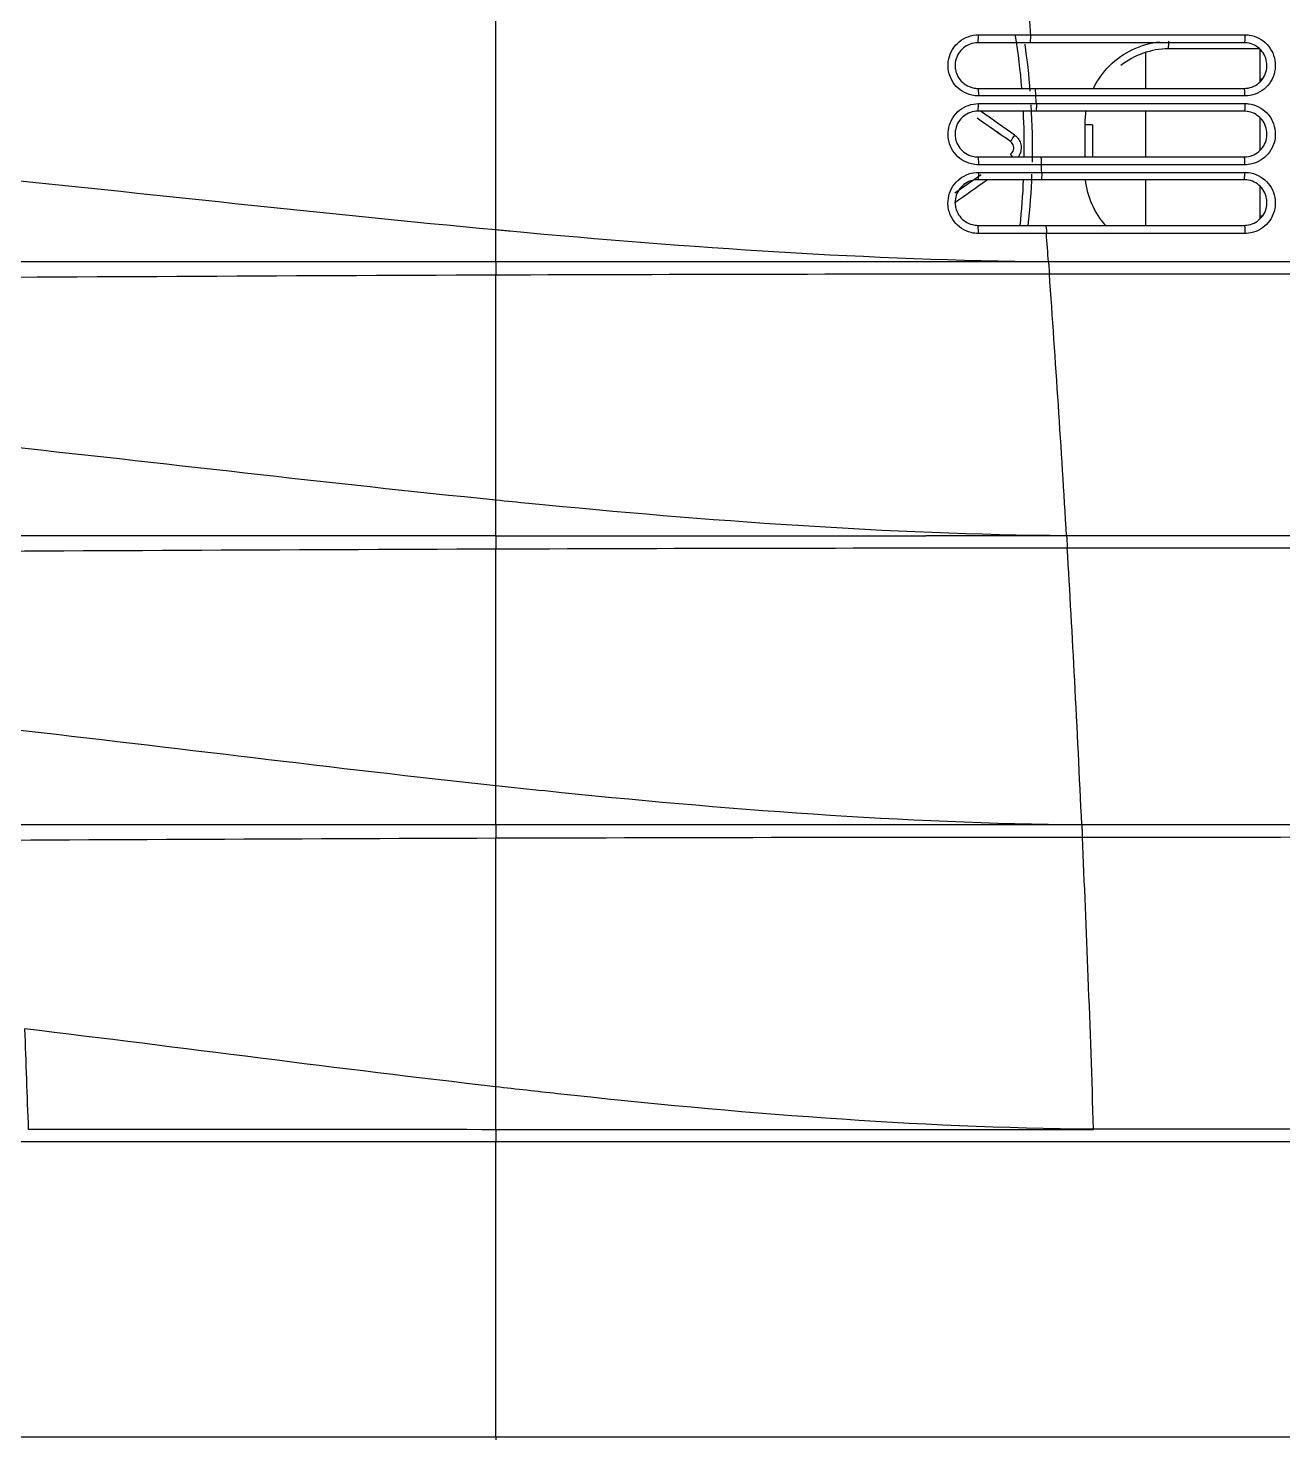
# Model space of a CAD drawing. Header units: inches. Extents: x -4181 to 116552, y 25636 to 44656.
# Drawn here: x 20272.8 to 20353.6, y 39531.6 to 39622.4 of the extents above; entities that cross this region are included whole.
import ezdxf

# ---------------------------------------------------------------- set-up
doc = ezdxf.new("R2010")
doc.units = ezdxf.units.IN
doc.header["$LTSCALE"] = 50
doc.header["$MEASUREMENT"] = 0

# ---------------------------------------------------------------- blocks, each defined once
blk = doc.blocks.new('acrjtlf')
at = {"color": 8}
for p, q in [((1570037.53, 1745648.501), (1570037.53, 1745651.439)), ((1570030.042, 1745650.854), (1570030.185, 1745650.854)), ((1570030.185, 1745648.91), (1570030.185, 1745651.033)), ((1570030.185, 1745644.506), (1570030.185, 1745646.628)), ((1570037.53, 1745644.095), (1570037.53, 1745647.032)), ((1570046.224, 1745646.848), (1570046.225, 1745646.848)), ((1570046.225, 1745646.046), (1570046.224, 1745646.046)), ((1570030.185, 1745640.082), (1570030.185, 1745642.223)), ((1570037.53, 1745640.333), (1570037.53, 1745642.626)), ((1570030.043, 1745642.041), (1570030.185, 1745642.041))]:
    blk.add_line(p, q, dxfattribs=at)
for centre, major_axis, ratio, start_param, end_param in [((1570047.341, 1745646.447), (69.488, 48.947), 0.017143, 1.522775, 1.553151), ((1570047.621, 1745646.046), (69.489, 48.457), 0.017199, 1.527422, 1.551665), ((1570048.171, 1745646.447), (68.787, 47.968), 0.017199, 1.535103, 1.559588), ((1570045.944, 1745647.249), (-0.28, 0.402), 0.038088, 3.171638, 4.101454), ((1570045.944, 1745645.645), (0.28, 0.402), 0.038088, 4.71878, 6.25314), ((1570047.621, 1745646.848), (-69.489, 48.457), 0.017199, 1.562687, 1.59367), ((1570048.171, 1745646.447), (-68.787, 47.968), 0.017199, 1.554496, 1.585784), ((1570041.446, 1745644.978), (-0.49, 0), 0.00112, 0, 1.53589), ((1570047.341, 1745646.447), (-69.488, 48.947), 0.017143, 1.563014, 1.594553), ((1570036.061, 1745639.593), (0, -0.49), 0.0349, 3.141593, 4.713595)]:
    blk.add_ellipse(centre, major_axis=major_axis, ratio=ratio, start_param=start_param, end_param=end_param, dxfattribs=at)
for points, knots in [([(1570079.343, 1745729.387), (1570061.611, 1745729.387), (1570043.907, 1745729.387), (1570017.406, 1745729.387), (1570008.584, 1745729.387), (1569991.251, 1745729.387), (1569982.727, 1745729.387), (1569974.264, 1745729.387)], [0, 0, 0, 0, 0.503675, 0.503675, 0.755513, 0.755513, 1, 1, 1, 1]), ([(1570157.907, 1745729.388), (1570155.231, 1745729.388), (1570152.554, 1745729.388), (1570139.59, 1745729.388), (1570129.302, 1745729.387), (1570112.399, 1745729.387), (1570105.784, 1745729.387), (1570092.56, 1745729.387), (1570085.95, 1745729.387), (1570079.343, 1745729.387)], [0, 0, 0, 0, 0.1022, 0.1022, 0.494985, 0.494985, 0.747578, 0.747578, 1, 1, 1, 1]), ([(1570079.343, 1745710.386), (1570061.558, 1745710.385), (1570043.783, 1745710.384), (1570017.203, 1745710.383), (1570008.352, 1745710.383), (1569990.702, 1745710.383), (1569981.883, 1745710.383), (1569973.145, 1745710.385)], [0, 0, 0, 0, 0.5, 0.5, 0.75, 0.75, 1, 1, 1, 1]), ([(1570079.343, 1745709.607), (1570079.343, 1745709.637), (1570079.342, 1745709.691), (1570079.342, 1745710.03), (1570079.343, 1745710.276), (1570079.343, 1745710.386)], [0, 0, 0, 0, 0.392645, 0.726209, 1, 1, 1, 1]), ([(1570158.408, 1745710.391), (1570145.228, 1745710.391), (1570132.048, 1745710.39), (1570105.692, 1745710.388), (1570092.516, 1745710.387), (1570079.343, 1745710.386)], [0, 0, 0, 0, 0.5, 0.5, 1, 1, 1, 1]), ([(1569973.296, 1745709.607), (1569978.876, 1745709.607), (1569984.496, 1745709.607), (1569995.736, 1745709.607), (1570001.365, 1745709.607), (1570018.269, 1745709.607), (1570029.565, 1745709.607), (1570040.881, 1745709.607)], [0, 0, 0, 0, 0.25, 0.25, 0.5, 0.5, 1, 1, 1, 1]), ([(1570040.881, 1745709.607), (1570040.983, 1745706.352), (1570041.201, 1745700.085), (1570041.464, 1745693.807), (1570041.601, 1745690.798)], [0, 0, 0, 0, 0.520592, 1, 1, 1, 1]), ([(1570040.882, 1745709.606), (1570052.382, 1745709.502), (1570065.239, 1745708.456), (1570078.025, 1745707.025), (1570079.345, 1745706.873)], [0, 0, 0, 0, 0.896674, 1, 1, 1, 1]), ([(1570079.343, 1745709.608), (1570077.942, 1745709.608), (1570068.849, 1745709.608), (1570059.762, 1745709.608), (1570052.082, 1745709.608)], [0, 0, 0, 0, 0.154173, 1, 1, 1, 1]), ([(1570079.344, 1745706.872), (1570079.344, 1745705.6), (1570079.344, 1745703.024), (1570079.343, 1745699.071), (1570079.343, 1745695.007), (1570079.343, 1745692.252), (1570079.343, 1745690.861)], [0, 0, 0, 0, 0.241342, 0.488803, 0.74188, 1, 1, 1, 1]), ([(1570159.209, 1745691.165), (1570145.896, 1745691.165), (1570132.584, 1745691.102), (1570105.959, 1745690.969), (1570092.644, 1745690.903), (1570079.343, 1745690.861)], [0, 0, 0, 0, 0.5, 0.5, 1, 1, 1, 1]), ([(1570041.601, 1745690.798), (1570030.257, 1745690.797), (1570018.93, 1745690.796), (1569996.33, 1745690.796), (1569985.042, 1745690.794), (1569973.86, 1745690.797)], [0, 0, 0, 0, 0.5, 0.5, 1, 1, 1, 1]), ([(1570041.64, 1745690.023), (1570041.639, 1745690.035), (1570041.637, 1745690.06), (1570041.627, 1745690.24), (1570041.615, 1745690.491), (1570041.605, 1745690.695), (1570041.601, 1745690.798)], [0, 0, 0, 0, 0.261766, 0.499771, 0.747287, 1, 1, 1, 1]), ([(1570079.343, 1745690.023), (1570079.343, 1745690.055), (1570079.342, 1745690.115), (1570079.342, 1745690.485), (1570079.343, 1745690.744), (1570079.343, 1745690.861)], [0, 0, 0, 0, 0.391416, 0.725001, 1, 1, 1, 1]), ([(1569974.006, 1745690.023), (1569985.17, 1745690.023), (1569996.441, 1745690.023), (1570019.005, 1745690.023), (1570030.314, 1745690.023), (1570041.64, 1745690.023)], [0, 0, 0, 0, 0.5, 0.5, 1, 1, 1, 1]), ([(1570041.641, 1745690.023), (1570041.782, 1745686.931), (1570042.072, 1745680.988), (1570042.404, 1745675.035), (1570042.571, 1745672.188)], [0, 0, 0, 0, 0.521593, 1, 1, 1, 1]), ([(1570041.641, 1745690.023), (1570053.155, 1745689.919), (1570065.755, 1745688.941), (1570078.293, 1745687.617), (1570079.344, 1745687.503)], [0, 0, 0, 0, 0.916145, 1, 1, 1, 1]), ([(1570079.344, 1745687.501), (1570079.344, 1745686.295), (1570079.343, 1745683.849), (1570079.343, 1745680.091), (1570079.343, 1745676.215), (1570079.343, 1745673.585), (1570079.343, 1745672.255)], [0, 0, 0, 0, 0.240345, 0.487395, 0.740764, 1, 1, 1, 1]), ([(1570042.571, 1745672.188), (1570031.224, 1745672.187), (1570019.892, 1745672.185), (1569997.281, 1745672.184), (1569985.991, 1745672.183), (1569974.788, 1745672.184)], [0, 0, 0, 0, 0.5, 0.5, 1, 1, 1, 1]), ([(1570042.621, 1745671.417), (1570042.619, 1745671.439), (1570042.614, 1745671.482), (1570042.594, 1745671.792), (1570042.579, 1745672.057), (1570042.571, 1745672.188)], [0, 0, 0, 0, 0.341178, 0.674287, 1, 1, 1, 1]), ([(1570079.343, 1745671.417), (1570079.342, 1745671.45), (1570079.342, 1745671.509), (1570079.342, 1745671.878), (1570079.342, 1745672.138), (1570079.343, 1745672.255)], [0, 0, 0, 0, 0.391478, 0.72506, 1, 1, 1, 1]), ([(1570160.262, 1745672.582), (1570146.773, 1745672.582), (1570133.285, 1745672.515), (1570106.309, 1745672.371), (1570092.819, 1745672.3), (1570079.343, 1745672.255)], [0, 0, 0, 0, 0.5, 0.5, 1, 1, 1, 1]), ([(1569974.928, 1745671.417), (1569986.116, 1745671.417), (1569997.391, 1745671.417), (1570019.972, 1745671.417), (1570031.288, 1745671.417), (1570042.621, 1745671.417)], [0, 0, 0, 0, 0.5, 0.5, 1, 1, 1, 1]), ([(1570042.622, 1745671.417), (1570054.147, 1745671.314), (1570066.417, 1745670.41), (1570078.635, 1745669.197), (1570079.344, 1745669.126)], [0, 0, 0, 0, 0.941987, 1, 1, 1, 1]), ([(1570079.344, 1745669.124), (1570079.343, 1745667.979), (1570079.343, 1745665.656), (1570079.343, 1745662.084), (1570079.343, 1745658.395), (1570079.343, 1745655.89), (1570079.342, 1745654.622)], [0, 0, 0, 0, 0.239883, 0.486718, 0.740192, 1, 1, 1, 1]), ([(1570161.513, 1745654.976), (1570147.816, 1745654.977), (1570134.118, 1745654.905), (1570106.724, 1745654.748), (1570093.025, 1745654.671), (1570079.342, 1745654.622)], [0, 0, 0, 0, 0.5, 0.5, 1, 1, 1, 1]), ([(1570043.725, 1745654.555), (1570032.371, 1745654.553), (1570021.034, 1745654.551), (1569998.408, 1745654.549), (1569987.113, 1745654.548), (1569975.89, 1745654.55)], [0, 0, 0, 0, 0.5, 0.5, 1, 1, 1, 1]), ([(1570043.784, 1745653.791), (1570043.781, 1745653.812), (1570043.776, 1745653.854), (1570043.753, 1745654.158), (1570043.734, 1745654.423), (1570043.725, 1745654.555)], [0, 0, 0, 0, 0.336576, 0.66963, 1, 1, 1, 1]), ([(1570079.343, 1745653.791), (1570079.342, 1745653.823), (1570079.341, 1745653.882), (1570079.341, 1745654.248), (1570079.342, 1745654.506), (1570079.342, 1745654.622)], [0, 0, 0, 0, 0.391619, 0.725197, 1, 1, 1, 1]), ([(1569976.025, 1745653.791), (1569987.236, 1745653.791), (1569998.518, 1745653.791), (1570021.118, 1745653.791), (1570032.443, 1745653.791), (1570043.784, 1745653.791)], [0, 0, 0, 0, 0.5, 0.5, 1, 1, 1, 1]), ([(1570043.785, 1745653.791), (1570055.32, 1745653.687), (1570067.2, 1745652.861), (1570079.037, 1745651.766), (1570079.343, 1745651.737)], [0, 0, 0, 0, 0.974091, 1, 1, 1, 1]), ([(1570031.141, 1745648.029), (1570031.066, 1745648.029), (1570030.991, 1745648.034), (1570030.698, 1745648.068), (1570030.481, 1745648.131), (1570030.086, 1745648.325), (1570029.902, 1745648.458), (1570029.592, 1745648.773), (1570029.462, 1745648.96), (1570029.275, 1745649.361), (1570029.215, 1745649.581), (1570029.179, 1745649.939), (1570029.18, 1745650.081), (1570029.221, 1745650.437), (1570029.283, 1745650.653), (1570029.473, 1745651.048), (1570029.603, 1745651.232), (1570029.912, 1745651.541), (1570030.094, 1745651.672), (1570030.487, 1745651.862), (1570030.702, 1745651.925), (1570030.992, 1745651.958), (1570031.067, 1745651.963), (1570031.141, 1745651.963)], [0, 0, 0, 0, 0.036246, 0.036246, 0.144196, 0.144196, 0.252559, 0.252559, 0.361022, 0.361022, 0.469276, 0.469276, 0.536851, 0.536851, 0.643802, 0.643802, 0.750668, 0.750668, 0.857276, 0.857276, 0.963954, 0.963954, 1, 1, 1, 1]), ([(1570031.189, 1745651.439), (1570031.134, 1745651.439), (1570031.078, 1745651.435), (1570030.86, 1745651.41), (1570030.699, 1745651.364), (1570030.405, 1745651.221), (1570030.268, 1745651.124), (1570030.036, 1745650.893), (1570029.939, 1745650.756), (1570029.797, 1745650.461), (1570029.75, 1745650.299), (1570029.72, 1745650.033), (1570029.719, 1745649.928), (1570029.745, 1745649.66), (1570029.791, 1745649.496), (1570029.931, 1745649.196), (1570030.028, 1745649.057), (1570030.26, 1745648.821), (1570030.398, 1745648.722), (1570030.695, 1745648.577), (1570030.858, 1745648.53), (1570031.077, 1745648.504), (1570031.133, 1745648.501), (1570031.189, 1745648.501)], [0, 0, 0, 0, 0.03612, 0.03612, 0.142967, 0.142967, 0.249485, 0.249485, 0.356064, 0.356064, 0.462661, 0.462661, 0.530041, 0.530041, 0.638131, 0.638131, 0.746663, 0.746663, 0.855313, 0.855313, 0.96366, 0.96366, 1, 1, 1, 1]), ([(1570031.141, 1745651.963), (1570031.466, 1745651.963), (1570031.791, 1745651.963), (1570033.416, 1745651.963), (1570034.715, 1745651.963), (1570038.648, 1745651.963), (1570041.283, 1745651.964), (1570043.917, 1745651.964), (1570043.917, 1745651.964), (1570043.918, 1745651.964)], [0, 0, 0, 0, 0.076326, 0.076326, 0.381632, 0.381632, 0.999995, 0.999995, 1, 1, 1, 1]), ([(1570043.917, 1745651.964), (1570043.917, 1745651.964), (1570043.918, 1745651.964), (1570044.243, 1745651.964), (1570044.568, 1745651.964), (1570046.026, 1745651.965), (1570047.159, 1745651.965), (1570048.292, 1745651.966)], [0, 0, 0, 0, 0.000013, 0.000013, 0.223182, 0.223182, 1, 1, 1, 1]), ([(1570048.292, 1745651.966), (1570048.453, 1745651.966), (1570048.614, 1745651.946), (1570048.982, 1745651.853), (1570049.188, 1745651.762), (1570049.555, 1745651.52), (1570049.72, 1745651.365), (1570049.986, 1745651.013), (1570050.091, 1745650.811), (1570050.201, 1745650.467), (1570050.229, 1745650.328), (1570050.263, 1745649.969), (1570050.246, 1745649.744), (1570050.142, 1745649.318), (1570050.052, 1745649.11), (1570049.813, 1745648.742), (1570049.66, 1745648.577), (1570049.314, 1745648.309), (1570049.116, 1745648.203), (1570048.711, 1745648.067), (1570048.499, 1745648.032), (1570048.29, 1745648.032)], [0, 0, 0, 0, 0.077851, 0.077851, 0.185317, 0.185317, 0.293315, 0.293315, 0.401647, 0.401647, 0.469766, 0.469766, 0.577002, 0.577002, 0.684259, 0.684259, 0.791133, 0.791133, 0.897844, 0.897844, 1, 1, 1, 1]), ([(1570048.326, 1745648.501), (1570048.482, 1745648.501), (1570048.641, 1745648.527), (1570048.944, 1745648.628), (1570049.093, 1745648.707), (1570049.352, 1745648.907), (1570049.466, 1745649.031), (1570049.645, 1745649.305), (1570049.712, 1745649.46), (1570049.79, 1745649.779), (1570049.802, 1745649.947), (1570049.777, 1745650.214), (1570049.755, 1745650.318), (1570049.673, 1745650.575), (1570049.594, 1745650.726), (1570049.395, 1745650.989), (1570049.271, 1745651.105), (1570048.997, 1745651.286), (1570048.842, 1745651.354), (1570048.566, 1745651.424), (1570048.446, 1745651.439), (1570048.326, 1745651.439)], [0, 0, 0, 0, 0.102245, 0.102245, 0.208882, 0.208882, 0.315495, 0.315495, 0.422426, 0.422426, 0.529438, 0.529438, 0.597522, 0.597522, 0.705987, 0.705987, 0.814273, 0.814273, 0.922037, 0.922037, 1, 1, 1, 1]), ([(1570079.343, 1745651.735), (1570079.343, 1745650.652), (1570079.343, 1745648.45), (1570079.343, 1745645.058), (1570079.343, 1745641.547), (1570079.342, 1745639.161), (1570079.342, 1745637.952)], [0, 0, 0, 0, 0.238876, 0.485318, 0.739101, 1, 1, 1, 1]), ([(1570031.141, 1745643.604), (1570031.059, 1745643.604), (1570030.976, 1745643.609), (1570030.676, 1745643.648), (1570030.459, 1745643.714), (1570030.066, 1745643.913), (1570029.883, 1745644.048), (1570029.578, 1745644.367), (1570029.45, 1745644.555), (1570029.268, 1745644.956), (1570029.211, 1745645.175), (1570029.179, 1745645.532), (1570029.181, 1745645.671), (1570029.224, 1745646.025), (1570029.288, 1745646.242), (1570029.481, 1745646.635), (1570029.612, 1745646.818), (1570029.924, 1745647.126), (1570030.108, 1745647.255), (1570030.503, 1745647.443), (1570030.72, 1745647.504), (1570031.005, 1745647.534), (1570031.073, 1745647.537), (1570031.141, 1745647.537)], [0, 0, 0, 0, 0.03981, 0.03981, 0.148007, 0.148007, 0.256203, 0.256203, 0.364183, 0.364183, 0.471842, 0.471842, 0.538525, 0.538525, 0.645662, 0.645662, 0.752693, 0.752693, 0.859719, 0.859719, 0.967018, 0.967018, 1, 1, 1, 1]), ([(1570044.212, 1745648.03), (1570044.212, 1745648.03), (1570044.212, 1745648.03), (1570043.886, 1745648.03), (1570043.561, 1745648.03), (1570041.935, 1745648.03), (1570040.635, 1745648.03), (1570036.602, 1745648.03), (1570033.871, 1745648.029), (1570031.141, 1745648.029)], [0, 0, 0, 0, 0.000004, 0.000004, 0.074608, 0.074608, 0.373021, 0.373021, 1, 1, 1, 1]), ([(1570031.141, 1745647.537), (1570031.466, 1745647.537), (1570031.791, 1745647.538), (1570033.415, 1745647.538), (1570034.715, 1745647.538), (1570038.758, 1745647.538), (1570041.503, 1745647.538), (1570044.249, 1745647.538), (1570044.249, 1745647.538), (1570044.249, 1745647.538)], [0, 0, 0, 0, 0.074389, 0.074389, 0.371944, 0.371944, 0.999996, 0.999996, 1, 1, 1, 1]), ([(1570048.29, 1745648.032), (1570047.964, 1745648.031), (1570047.639, 1745648.031), (1570046.279, 1745648.031), (1570045.245, 1745648.03), (1570044.212, 1745648.03), (1570044.212, 1745648.03), (1570044.212, 1745648.03)], [0, 0, 0, 0, 0.239348, 0.239348, 0.999986, 0.999986, 1, 1, 1, 1]), ([(1570044.249, 1745647.538), (1570044.249, 1745647.538), (1570044.249, 1745647.538), (1570044.574, 1745647.538), (1570044.9, 1745647.539), (1570046.246, 1745647.539), (1570047.268, 1745647.539), (1570048.29, 1745647.54)], [0, 0, 0, 0, 0.000014, 0.000014, 0.241602, 0.241602, 1, 1, 1, 1]), ([(1570048.29, 1745647.54), (1570048.441, 1745647.54), (1570048.594, 1745647.522), (1570048.955, 1745647.436), (1570049.164, 1745647.347), (1570049.534, 1745647.109), (1570049.701, 1745646.955), (1570049.971, 1745646.607), (1570050.078, 1745646.406), (1570050.191, 1745646.065), (1570050.221, 1745645.928), (1570050.26, 1745645.572), (1570050.247, 1745645.347), (1570050.148, 1745644.919), (1570050.062, 1745644.711), (1570049.829, 1745644.34), (1570049.679, 1745644.172), (1570049.337, 1745643.898), (1570049.141, 1745643.789), (1570048.728, 1745643.644), (1570048.506, 1745643.606), (1570048.288, 1745643.606)], [0, 0, 0, 0, 0.073729, 0.073729, 0.181483, 0.181483, 0.289444, 0.289444, 0.397393, 0.397393, 0.464668, 0.464668, 0.571754, 0.571754, 0.678827, 0.678827, 0.785803, 0.785803, 0.892946, 0.892946, 1, 1, 1, 1]), ([(1570031.189, 1745647.032), (1570031.138, 1745647.032), (1570031.087, 1745647.029), (1570030.874, 1745647.007), (1570030.711, 1745646.961), (1570030.415, 1745646.821), (1570030.277, 1745646.725), (1570030.044, 1745646.495), (1570029.945, 1745646.359), (1570029.8, 1745646.065), (1570029.752, 1745645.903), (1570029.72, 1745645.638), (1570029.719, 1745645.534), (1570029.742, 1745645.268), (1570029.786, 1745645.104), (1570029.922, 1745644.804), (1570030.018, 1745644.664), (1570030.247, 1745644.426), (1570030.384, 1745644.325), (1570030.679, 1745644.177), (1570030.841, 1745644.127), (1570031.066, 1745644.098), (1570031.128, 1745644.094), (1570031.189, 1745644.094)], [0, 0, 0, 0, 0.03307, 0.03307, 0.140669, 0.140669, 0.24776, 0.24776, 0.354618, 0.354618, 0.461426, 0.461426, 0.527881, 0.527881, 0.635258, 0.635258, 0.743152, 0.743152, 0.851512, 0.851512, 0.960069, 0.960069, 1, 1, 1, 1]), ([(1570040.957, 1745644.978), (1570040.957, 1745645.305), (1570040.957, 1745645.631), (1570040.957, 1745646.316), (1570040.957, 1745646.674), (1570040.957, 1745647.032)], [0, 0, 0, 0, 0.476796, 0.476796, 1, 1, 1, 1]), ([(1570041.429, 1745647.032), (1570041.429, 1745647), (1570041.429, 1745646.968), (1570041.429, 1745646.283), (1570041.429, 1745645.631), (1570041.429, 1745644.978)], [0, 0, 0, 0, 0.046661, 0.046661, 1, 1, 1, 1]), ([(1570045.961, 1745645.637), (1570045.898, 1745645.681), (1570045.84, 1745645.734), (1570045.716, 1745645.874), (1570045.657, 1745645.97), (1570045.573, 1745646.174), (1570045.549, 1745646.285), (1570045.539, 1745646.463), (1570045.543, 1745646.533), (1570045.571, 1745646.711), (1570045.607, 1745646.819), (1570045.682, 1745646.959), (1570045.709, 1745647.001), (1570045.738, 1745647.04)], [0, 0, 0, 0, 0.145885, 0.145885, 0.355443, 0.355443, 0.565518, 0.565518, 0.695707, 0.695707, 0.906755, 0.906755, 1, 1, 1, 1]), ([(1570046.224, 1745646.848), (1570046.207, 1745646.836), (1570046.191, 1745646.823), (1570046.134, 1745646.772), (1570046.099, 1745646.728), (1570046.046, 1745646.631), (1570046.028, 1745646.578), (1570046.014, 1745646.49), (1570046.012, 1745646.455), (1570046.017, 1745646.367), (1570046.029, 1745646.312), (1570046.071, 1745646.211), (1570046.101, 1745646.163), (1570046.163, 1745646.094), (1570046.193, 1745646.068), (1570046.224, 1745646.046)], [0, 0, 0, 0, 0.066277, 0.066277, 0.243538, 0.243538, 0.419249, 0.419249, 0.527308, 0.527308, 0.701967, 0.701967, 0.877213, 0.877213, 1, 1, 1, 1]), ([(1570046.225, 1745646.848), (1570046.18, 1745646.817), (1570046.14, 1745646.777), (1570046.076, 1745646.688), (1570046.051, 1745646.638), (1570046.02, 1745646.532), (1570046.013, 1745646.477), (1570046.019, 1745646.367), (1570046.031, 1745646.313), (1570046.073, 1745646.212), (1570046.102, 1745646.164), (1570046.164, 1745646.094), (1570046.193, 1745646.068), (1570046.225, 1745646.046)], [0, 0, 0, 0, 0.175877, 0.175877, 0.351794, 0.351794, 0.527146, 0.527146, 0.701996, 0.701996, 0.876911, 0.876911, 1, 1, 1, 1]), ([(1570048.326, 1745644.094), (1570048.489, 1745644.095), (1570048.655, 1745644.123), (1570048.964, 1745644.231), (1570049.112, 1745644.313), (1570049.368, 1745644.517), (1570049.48, 1745644.642), (1570049.655, 1745644.919), (1570049.719, 1745645.075), (1570049.793, 1745645.394), (1570049.802, 1745645.562), (1570049.773, 1745645.828), (1570049.751, 1745645.93), (1570049.665, 1745646.185), (1570049.585, 1745646.335), (1570049.383, 1745646.595), (1570049.258, 1745646.71), (1570048.98, 1745646.888), (1570048.824, 1745646.954), (1570048.554, 1745647.019), (1570048.439, 1745647.032), (1570048.326, 1745647.032)], [0, 0, 0, 0, 0.107278, 0.107278, 0.214509, 0.214509, 0.321349, 0.321349, 0.428125, 0.428125, 0.534902, 0.534902, 0.602044, 0.602044, 0.709956, 0.709956, 0.818084, 0.818084, 0.926117, 0.926117, 1, 1, 1, 1]), ([(1570031.141, 1745639.179), (1570031.052, 1745639.179), (1570030.962, 1745639.185), (1570030.655, 1745639.228), (1570030.439, 1745639.297), (1570030.048, 1745639.5), (1570029.867, 1745639.636), (1570029.566, 1745639.957), (1570029.441, 1745640.146), (1570029.263, 1745640.548), (1570029.207, 1745640.766), (1570029.178, 1745641.121), (1570029.182, 1745641.259), (1570029.226, 1745641.612), (1570029.292, 1745641.828), (1570029.488, 1745642.222), (1570029.621, 1745642.404), (1570029.935, 1745642.71), (1570030.121, 1745642.838), (1570030.519, 1745643.023), (1570030.737, 1745643.082), (1570031.017, 1745643.109), (1570031.079, 1745643.112), (1570031.141, 1745643.112)], [0, 0, 0, 0, 0.043237, 0.043237, 0.151417, 0.151417, 0.259221, 0.259221, 0.366628, 0.366628, 0.473779, 0.473779, 0.539795, 0.539795, 0.647301, 0.647301, 0.754686, 0.754686, 0.862228, 0.862228, 0.97008, 0.97008, 1, 1, 1, 1]), ([(1570044.557, 1745643.605), (1570044.557, 1745643.605), (1570044.557, 1745643.605), (1570044.232, 1745643.605), (1570043.906, 1745643.605), (1570042.28, 1745643.604), (1570040.98, 1745643.604), (1570036.832, 1745643.604), (1570033.986, 1745643.604), (1570031.141, 1745643.604)], [0, 0, 0, 0, 0.000004, 0.000004, 0.072684, 0.072684, 0.363403, 0.363403, 1, 1, 1, 1]), ([(1570031.141, 1745643.112), (1570031.466, 1745643.112), (1570031.79, 1745643.112), (1570033.415, 1745643.112), (1570034.714, 1745643.112), (1570038.874, 1745643.113), (1570041.734, 1745643.113), (1570044.596, 1745643.113), (1570044.596, 1745643.113), (1570044.596, 1745643.113)], [0, 0, 0, 0, 0.072467, 0.072467, 0.362336, 0.362336, 0.999996, 0.999996, 1, 1, 1, 1]), ([(1570048.288, 1745643.606), (1570047.962, 1745643.605), (1570047.637, 1745643.605), (1570046.393, 1745643.605), (1570045.475, 1745643.605), (1570044.557, 1745643.605), (1570044.557, 1745643.605), (1570044.557, 1745643.605)], [0, 0, 0, 0, 0.261588, 0.261588, 0.999984, 0.999984, 1, 1, 1, 1]), ([(1570044.596, 1745643.113), (1570044.596, 1745643.113), (1570044.596, 1745643.113), (1570044.921, 1745643.113), (1570045.247, 1745643.113), (1570046.477, 1745643.113), (1570047.382, 1745643.113), (1570048.287, 1745643.114)], [0, 0, 0, 0, 0.000016, 0.000016, 0.264399, 0.264399, 1, 1, 1, 1]), ([(1570048.287, 1745643.114), (1570048.432, 1745643.114), (1570048.578, 1745643.097), (1570048.934, 1745643.016), (1570049.144, 1745642.93), (1570049.516, 1745642.694), (1570049.685, 1745642.543), (1570049.958, 1745642.198), (1570050.066, 1745641.999), (1570050.182, 1745641.661), (1570050.214, 1745641.526), (1570050.257, 1745641.172), (1570050.247, 1745640.947), (1570050.154, 1745640.518), (1570050.071, 1745640.309), (1570049.843, 1745639.934), (1570049.695, 1745639.764), (1570049.356, 1745639.485), (1570049.16, 1745639.373), (1570048.741, 1745639.221), (1570048.512, 1745639.18), (1570048.286, 1745639.18)], [0, 0, 0, 0, 0.070469, 0.070469, 0.178273, 0.178273, 0.285981, 0.285981, 0.393451, 0.393451, 0.45984, 0.45984, 0.56702, 0.56702, 0.674158, 0.674158, 0.781457, 0.781457, 0.889124, 0.889124, 1, 1, 1, 1]), ([(1570031.189, 1745642.626), (1570031.143, 1745642.626), (1570031.097, 1745642.623), (1570030.887, 1745642.603), (1570030.723, 1745642.559), (1570030.425, 1745642.421), (1570030.286, 1745642.325), (1570030.05, 1745642.097), (1570029.95, 1745641.961), (1570029.804, 1745641.667), (1570029.754, 1745641.505), (1570029.721, 1745641.241), (1570029.718, 1745641.138), (1570029.74, 1745640.873), (1570029.782, 1745640.71), (1570029.915, 1745640.41), (1570030.009, 1745640.269), (1570030.235, 1745640.03), (1570030.37, 1745639.927), (1570030.664, 1745639.776), (1570030.826, 1745639.724), (1570031.056, 1745639.693), (1570031.123, 1745639.688), (1570031.189, 1745639.688)], [0, 0, 0, 0, 0.029999, 0.029999, 0.138229, 0.138229, 0.245973, 0.245973, 0.35332, 0.35332, 0.460576, 0.460576, 0.526373, 0.526373, 0.633179, 0.633179, 0.740371, 0.740371, 0.848192, 0.848192, 0.95664, 0.95664, 1, 1, 1, 1]), ([(1570040.871, 1745642.599), (1570040.611, 1745642.07), (1570040.266, 1745641.583), (1570038.99, 1745640.308), (1570037.832, 1745639.756), (1570036.614, 1745639.623)], [0, 0, 0, 0, 0.32606, 0.32606, 1, 1, 1, 1]), ([(1570048.326, 1745639.688), (1570048.33, 1745639.688), (1570048.335, 1745639.688), (1570048.504, 1745639.69), (1570048.671, 1745639.72), (1570048.981, 1745639.832), (1570049.128, 1745639.916), (1570049.382, 1745640.124), (1570049.492, 1745640.251), (1570049.663, 1745640.53), (1570049.726, 1745640.686), (1570049.795, 1745641.007), (1570049.802, 1745641.175), (1570049.77, 1745641.439), (1570049.746, 1745641.54), (1570049.659, 1745641.793), (1570049.577, 1745641.941), (1570049.373, 1745642.199), (1570049.246, 1745642.312), (1570048.967, 1745642.488), (1570048.81, 1745642.553), (1570048.544, 1745642.613), (1570048.434, 1745642.625), (1570048.326, 1745642.626)], [0, 0, 0, 0, 0.002854, 0.002854, 0.111107, 0.111107, 0.219012, 0.219012, 0.32633, 0.32633, 0.433264, 0.433264, 0.540124, 0.540124, 0.606323, 0.606323, 0.713618, 0.713618, 0.821361, 0.821361, 0.929377, 0.929377, 1, 1, 1, 1]), ([(1570044.917, 1745639.179), (1570044.917, 1745639.179), (1570044.917, 1745639.179), (1570044.592, 1745639.179), (1570044.267, 1745639.179), (1570042.641, 1745639.179), (1570041.34, 1745639.179), (1570037.072, 1745639.179), (1570034.106, 1745639.179), (1570031.141, 1745639.179)], [0, 0, 0, 0, 0.000004, 0.000004, 0.070781, 0.070781, 0.353888, 0.353888, 1, 1, 1, 1]), ([(1570048.286, 1745639.18), (1570047.961, 1745639.18), (1570047.635, 1745639.18), (1570046.512, 1745639.179), (1570045.715, 1745639.179), (1570044.917, 1745639.179), (1570044.917, 1745639.179), (1570044.917, 1745639.179)], [0, 0, 0, 0, 0.289659, 0.289659, 0.999983, 0.999983, 1, 1, 1, 1])]:
    blk.add_open_spline(points, degree=3, knots=knots, dxfattribs=at)
for points in [[(1570079.34, 1745729.387), (1570079.34, 1745729.49), (1570079.344, 1745729.584), (1570079.348, 1745729.584)], [(1570079.343, 1745729.387), (1570079.343, 1745723.054), (1570079.343, 1745716.72), (1570079.343, 1745710.386)], [(1570040.88, 1745709.608), (1570040.881, 1745709.605), (1570040.881, 1745709.605), (1570040.882, 1745709.606)], [(1570052.082, 1745709.608), (1570048.347, 1745709.608), (1570044.613, 1745709.608), (1570040.881, 1745709.608)], [(1570109.446, 1745709.607), (1570099.41, 1745709.607), (1570089.374, 1745709.607), (1570079.343, 1745709.608)], [(1570079.343, 1745709.608), (1570079.344, 1745708.685), (1570079.344, 1745707.774), (1570079.344, 1745706.872)], [(1570109.678, 1745703.143), (1570109.601, 1745705.298), (1570109.524, 1745707.453), (1570109.446, 1745709.607)], [(1570079.344, 1745706.872), (1570089.476, 1745705.711), (1570099.568, 1745704.353), (1570109.678, 1745703.143)], [(1570079.343, 1745690.861), (1570066.75, 1745690.822), (1570054.166, 1745690.799), (1570041.601, 1745690.798)], [(1570041.64, 1745690.023), (1570054.194, 1745690.023), (1570066.764, 1745690.023), (1570079.343, 1745690.023)], [(1570041.64, 1745690.023), (1570041.641, 1745690.023), (1570041.641, 1745690.023), (1570041.641, 1745690.023)], [(1570079.343, 1745690.023), (1570083.995, 1745690.023), (1570088.648, 1745690.023), (1570093.302, 1745690.023)], [(1570079.343, 1745690.023), (1570079.344, 1745689.173), (1570079.344, 1745688.332), (1570079.344, 1745687.502)], [(1570093.302, 1745690.023), (1570098.948, 1745690.023), (1570104.597, 1745690.023), (1570110.245, 1745690.023)], [(1570079.344, 1745687.502), (1570089.769, 1745686.379), (1570100.155, 1745685.051), (1570110.557, 1745683.873)], [(1570079.343, 1745672.255), (1570067.074, 1745672.214), (1570054.813, 1745672.189), (1570042.571, 1745672.188)], [(1570042.621, 1745671.417), (1570045.637, 1745671.417), (1570048.654, 1745671.417), (1570051.672, 1745671.417)], [(1570042.621, 1745671.417), (1570042.622, 1745671.417), (1570042.622, 1745671.417), (1570042.622, 1745671.417)], [(1570042.622, 1745671.418), (1570042.952, 1745665.814), (1570043.321, 1745660.18), (1570043.725, 1745654.555)], [(1570079.343, 1745671.417), (1570070.113, 1745671.417), (1570060.889, 1745671.417), (1570051.672, 1745671.417)], [(1570079.343, 1745671.418), (1570079.344, 1745670.643), (1570079.344, 1745669.879), (1570079.344, 1745669.124)], [(1570079.343, 1745671.417), (1570084.64, 1745671.417), (1570089.939, 1745671.417), (1570095.239, 1745671.417)], [(1570095.239, 1745671.417), (1570100.584, 1745671.417), (1570105.93, 1745671.417), (1570111.276, 1745671.417)], [(1570079.344, 1745669.124), (1570090.135, 1745668.038), (1570100.887, 1745666.736), (1570111.654, 1745665.586)], [(1570079.342, 1745654.622), (1570067.459, 1745654.581), (1570055.582, 1745654.556), (1570043.725, 1745654.555)], [(1570043.784, 1745653.791), (1570055.623, 1745653.791), (1570067.479, 1745653.791), (1570079.343, 1745653.791)], [(1570043.784, 1745653.791), (1570043.784, 1745653.791), (1570043.785, 1745653.791), (1570043.785, 1745653.791)], [(1570043.785, 1745653.791), (1570043.829, 1745653.183), (1570043.873, 1745652.573), (1570043.917, 1745651.964)], [(1570079.343, 1745653.791), (1570084.527, 1745653.791), (1570089.713, 1745653.791), (1570094.9, 1745653.791)], [(1570079.343, 1745653.791), (1570079.344, 1745653.091), (1570079.344, 1745652.4), (1570079.343, 1745651.719)], [(1570094.9, 1745653.791), (1570100.725, 1745653.791), (1570106.553, 1745653.791), (1570112.38, 1745653.791)], [(1570031.189, 1745651.439), (1570031.163, 1745651.439), (1570031.14, 1745651.695), (1570031.141, 1745651.963)], [(1570043.959, 1745651.439), (1570039.7, 1745651.439), (1570035.443, 1745651.439), (1570031.189, 1745651.439)], [(1570040.097, 1745651.462), (1570040.812, 1745650.641), (1570041.272, 1745649.6), (1570041.396, 1745648.508)], [(1570043.959, 1745651.439), (1570043.936, 1745651.439), (1570043.916, 1745651.696), (1570043.917, 1745651.964)], [(1570048.326, 1745651.439), (1570046.869, 1745651.439), (1570045.414, 1745651.439), (1570043.959, 1745651.439)], [(1570044.865, 1745648.155), (1570044.905, 1745649.257), (1570044.985, 1745650.359), (1570045.103, 1745651.456)], [(1570045.607, 1745651.455), (1570045.502, 1745650.473), (1570045.427, 1745649.489), (1570045.384, 1745648.502)], [(1570048.292, 1745651.966), (1570048.291, 1745651.698), (1570048.307, 1745651.439), (1570048.326, 1745651.439)], [(1570079.344, 1745651.736), (1570090.559, 1745650.692), (1570101.737, 1745649.417), (1570112.928, 1745648.299)], [(1570031.189, 1745648.501), (1570031.165, 1745648.501), (1570031.142, 1745648.279), (1570031.141, 1745648.029)], [(1570031.189, 1745648.501), (1570035.541, 1745648.501), (1570039.896, 1745648.501), (1570044.253, 1745648.501)], [(1570044.212, 1745648.03), (1570044.212, 1745648.28), (1570044.232, 1745648.501), (1570044.253, 1745648.501)], [(1570044.253, 1745648.501), (1570045.61, 1745648.501), (1570046.968, 1745648.501), (1570048.326, 1745648.501)], [(1570048.29, 1745648.032), (1570048.291, 1745648.281), (1570048.307, 1745648.501), (1570048.326, 1745648.501)], [(1570031.141, 1745647.537), (1570031.14, 1745647.276), (1570031.164, 1745647.032), (1570031.189, 1745647.032)], [(1570044.212, 1745648.03), (1570044.224, 1745647.866), (1570044.237, 1745647.702), (1570044.249, 1745647.538)], [(1570044.291, 1745647.032), (1570044.269, 1745647.032), (1570044.248, 1745647.277), (1570044.249, 1745647.538)], [(1570048.326, 1745647.032), (1570048.306, 1745647.032), (1570048.289, 1745647.278), (1570048.29, 1745647.54)], [(1570044.291, 1745647.032), (1570039.921, 1745647.032), (1570035.554, 1745647.032), (1570031.189, 1745647.032)], [(1570048.326, 1745647.032), (1570046.98, 1745647.032), (1570045.635, 1745647.032), (1570044.291, 1745647.032)], [(1570044.915, 1745643.694), (1570044.842, 1745644.919), (1570044.818, 1745646.147), (1570044.843, 1745647.374)], [(1570045.343, 1745647.033), (1570045.331, 1745646.051), (1570045.349, 1745645.069), (1570045.399, 1745644.087)], [(1570041.429, 1745644.978), (1570041.429, 1745644.68), (1570041.404, 1745644.383), (1570041.354, 1745644.091)], [(1570031.141, 1745643.604), (1570031.141, 1745643.861), (1570031.164, 1745644.094), (1570031.189, 1745644.094)], [(1570031.189, 1745644.094), (1570035.656, 1745644.094), (1570040.126, 1745644.094), (1570044.599, 1745644.094)], [(1570044.557, 1745643.605), (1570044.557, 1745643.861), (1570044.577, 1745644.094), (1570044.599, 1745644.094)], [(1570044.599, 1745644.094), (1570045.841, 1745644.094), (1570047.083, 1745644.094), (1570048.326, 1745644.094)], [(1570048.326, 1745644.094), (1570048.306, 1745644.094), (1570048.288, 1745643.862), (1570048.288, 1745643.606)], [(1570031.141, 1745643.112), (1570031.141, 1745642.857), (1570031.164, 1745642.626), (1570031.189, 1745642.626)], [(1570044.557, 1745643.605), (1570044.57, 1745643.441), (1570044.583, 1745643.277), (1570044.596, 1745643.113)], [(1570044.596, 1745643.113), (1570044.596, 1745642.857), (1570044.616, 1745642.626), (1570044.638, 1745642.626)], [(1570048.326, 1745642.626), (1570048.306, 1745642.626), (1570048.287, 1745642.858), (1570048.287, 1745643.114)], [(1570044.638, 1745642.626), (1570040.153, 1745642.626), (1570035.669, 1745642.626), (1570031.189, 1745642.626)], [(1570048.326, 1745642.626), (1570047.096, 1745642.626), (1570045.867, 1745642.626), (1570044.638, 1745642.626)], [(1570045.313, 1745639.779), (1570045.168, 1745640.785), (1570045.055, 1745641.796), (1570044.976, 1745642.809)], [(1570045.495, 1745642.624), (1570045.587, 1745641.49), (1570045.721, 1745640.36), (1570045.896, 1745639.236)], [(1570036.061, 1745640.082), (1570037.172, 1745640.082), (1570038.262, 1745640.474), (1570039.12, 1745641.157)], [(1570030.211, 1745640.082), (1570032.161, 1745640.082), (1570034.111, 1745640.082), (1570036.061, 1745640.082)], [(1570031.141, 1745639.179), (1570031.14, 1745639.441), (1570031.163, 1745639.688), (1570031.189, 1745639.688)], [(1570031.189, 1745639.688), (1570035.776, 1745639.688), (1570040.367, 1745639.688), (1570044.959, 1745639.688)], [(1570044.959, 1745639.688), (1570044.937, 1745639.688), (1570044.916, 1745639.442), (1570044.917, 1745639.179)], [(1570044.959, 1745639.688), (1570046.081, 1745639.688), (1570047.203, 1745639.688), (1570048.326, 1745639.688)], [(1570048.326, 1745639.688), (1570048.304, 1745639.688), (1570048.285, 1745639.442), (1570048.286, 1745639.18)], [(1570044.917, 1745639.179), (1570044.953, 1745638.749), (1570044.989, 1745638.318), (1570045.025, 1745637.888)]]:
    blk.add_open_spline(points, degree=3, dxfattribs=at)

msp = doc.modelspace()

# ---------------------------------------------------------------- block references
at = {"color": 0, "rotation": 180.0000000000009}
msp.add_blockref('acrjtlf', (1590382.287, 1785261.168), dxfattribs=at)

doc.saveas('drawing.dxf')
